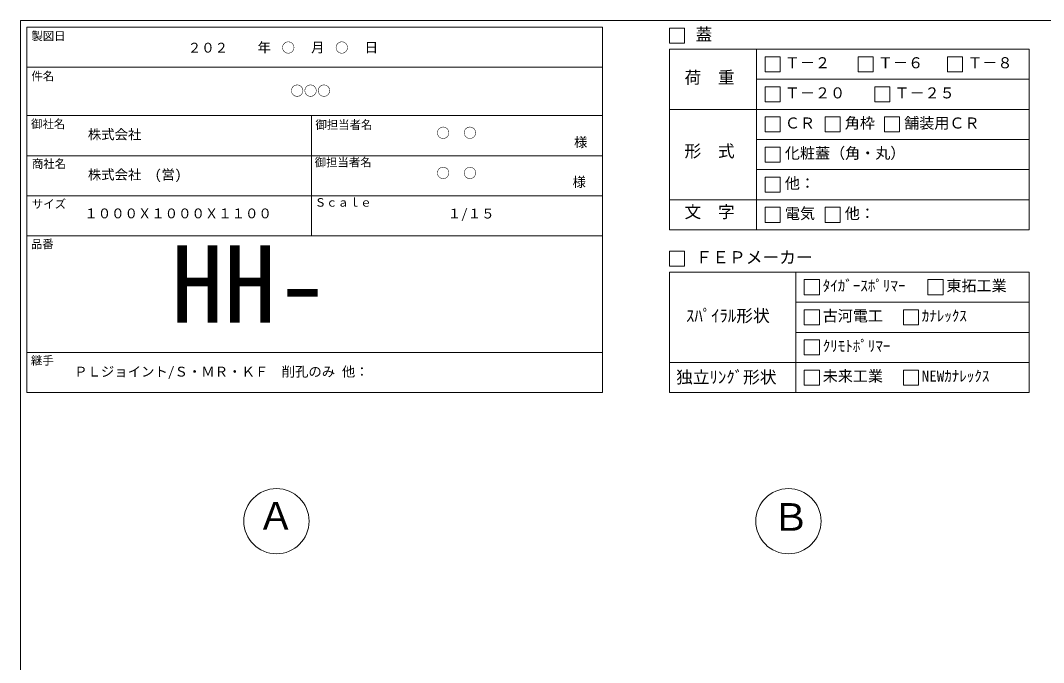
# Model space of a CAD drawing. Units: millimetres, scale not verified. Extents: x -4890 to 18489, y -2335 to 2335.
# Drawn here: x -1230 to 1828, y 416 to 2335 of the extents above; entities that cross this region are included whole.
import ezdxf
from ezdxf.enums import TextEntityAlignment as Align

# ---------------------------------------------------------------- set-up
doc = ezdxf.new("R2010")
doc.units = ezdxf.units.MM
doc.header["$LTSCALE"] = 10
for name, color, linetype, lineweight in [('0-2_waku', 7, 'Continuous', 18), ('0-3_gaikei', 7, 'Continuous', 18), ('0-D_文字１', 7, 'Continuous', 18), ('1-4_文字２', 7, 'Continuous', 5)]:
    doc.layers.add(name, color=color, linetype=linetype, lineweight=lineweight)
doc.styles.add('ＭＳ ゴシック', font='')
doc.styles.get('ＭＳ ゴシック').set_extended_font_data('MS Gothic')

msp = doc.modelspace()

# ---------------------------------------------------------------- linework, layer by layer
at = {"layer": '0-2_waku'}
for p, q in [((-1210.51, 2314.66), (-1210.51, 1222.66)), ((-1210.51, 2314.66), (509.49, 2314.66)), ((-1210.51, 2314.66), (-1210.51, 1222.66)), ((-1210.51, 2314.66), (509.49, 2314.66)), ((-1210.51, 2314.66), (-1210.51, 1222.66)), ((509.49, 2314.66), (509.49, 1222.66)), ((709.49, 2248.88), (1784.49, 2248.88)), ((709.49, 2248.88), (709.49, 1708.88)), ((970.16, 2248.88), (970.16, 1708.88)), ((1784.49, 2248.88), (1784.49, 1708.88)), ((-1210.51, 2194.66), (509.49, 2194.66)), ((-1210.51, 2194.66), (509.49, 2194.66)), ((-1210.51, 2194.66), (509.49, 2194.66)), ((-1210.51, 2194.66), (509.49, 2194.66)), ((970.16, 2158.88), (1784.49, 2158.88)), ((-1210.51, 2050.66), (509.49, 2050.66)), ((-1210.51, 2050.66), (509.49, 2050.66)), ((-360.51, 2050.66), (-360.51, 1690.66)), ((709.49, 2068.88), (1784.49, 2068.88)), ((970.16, 1978.88), (1784.49, 1978.88)), ((-1210.51, 1930.66), (509.49, 1930.66)), ((970.16, 1888.88), (1784.49, 1888.88)), ((-1210.51, 1810.66), (509.49, 1810.66)), ((709.49, 1798.88), (1784.49, 1798.88)), ((-1210.51, 1690.66), (509.49, 1690.66)), ((709.49, 1708.88), (1784.49, 1708.88)), ((709.49, 1582.66), (1784.49, 1582.66)), ((709.49, 1582.66), (709.49, 1222.66)), ((1087.31, 1582.66), (1087.31, 1222.66)), ((1784.49, 1582.66), (1784.49, 1222.66)), ((1087.31, 1492.66), (1784.49, 1492.66)), ((1087.31, 1402.66), (1784.49, 1402.66)), ((-1210.51, 1342.66), (509.49, 1342.66)), ((709.49, 1312.66), (1784.49, 1312.66)), ((-1210.51, 1222.66), (509.49, 1222.66)), ((709.49, 1222.66), (1784.49, 1222.66)), ((709.49, 1222.66), (1784.49, 1222.66))]:
    msp.add_line(p, q, dxfattribs=at)
for points in [[(-1229.94, 2334.66), (-1229.94, -1940.34), (4890.06, -1940.34)], [(-1229.94, 2334.66), (4890.06, 2334.66), (4890.06, -1940.34)]]:
    msp.add_lwpolyline(points, dxfattribs=at)
at = {"layer": '0-3_gaikei'}
for centre in [(-464.94, 838.41), (1065.06, 838.41)]:
    msp.add_circle(centre, 97.5, dxfattribs=at)
at = {"layer": '0-D_文字１'}
for p, q in [((709.49, 2311.69), (709.49, 2266.69)), ((709.49, 2266.69), (754.49, 2266.69)), ((995.46, 2226.38), (1040.46, 2226.38)), ((995.46, 2226.38), (995.46, 2181.38)), ((995.46, 2226.38), (995.46, 2181.38)), ((995.46, 2226.38), (1040.46, 2226.38)), ((995.46, 2226.38), (995.46, 2181.38)), ((995.46, 2226.38), (1040.46, 2226.38)), ((1040.46, 2226.38), (1040.46, 2181.38)), ((1040.46, 2226.38), (1040.46, 2181.38)), ((1040.46, 2226.38), (1040.46, 2181.38)), ((1273.54, 2226.38), (1318.54, 2226.38)), ((1273.54, 2226.38), (1273.54, 2181.38)), ((1318.54, 2226.38), (1318.54, 2181.38)), ((1540.75, 2226.38), (1585.75, 2226.38)), ((1540.75, 2226.38), (1540.75, 2181.38)), ((1585.75, 2226.38), (1585.75, 2181.38)), ((995.46, 2181.38), (1040.46, 2181.38)), ((995.46, 2181.38), (1040.46, 2181.38)), ((995.46, 2181.38), (1040.46, 2181.38)), ((1273.54, 2181.38), (1318.54, 2181.38)), ((1540.75, 2181.38), (1585.75, 2181.38)), ((995.46, 2136.38), (1040.46, 2136.38)), ((995.46, 2136.38), (995.46, 2091.38)), ((1040.46, 2136.38), (1040.46, 2091.38)), ((1322.94, 2136.38), (1367.94, 2136.38)), ((1322.94, 2136.38), (1322.94, 2091.38)), ((1367.94, 2136.38), (1367.94, 2091.38)), ((995.46, 2091.38), (1040.46, 2091.38)), ((1322.94, 2091.38), (1367.94, 2091.38)), ((995.46, 2046.38), (1040.46, 2046.38)), ((995.46, 2046.38), (995.46, 2001.38)), ((995.46, 2046.38), (995.46, 2001.38)), ((1040.46, 2046.38), (1040.46, 2001.38)), ((1040.46, 2046.38), (1040.46, 2001.38)), ((1174.45, 2046.38), (1219.45, 2046.38)), ((1174.45, 2046.38), (1174.45, 2001.38)), ((1219.45, 2046.38), (1219.45, 2001.38)), ((1351.96, 2046.38), (1396.96, 2046.38)), ((1351.96, 2046.38), (1351.96, 2001.38)), ((1396.96, 2046.38), (1396.96, 2001.38)), ((995.46, 2001.38), (1040.46, 2001.38)), ((995.46, 2001.38), (1040.46, 2001.38)), ((1174.45, 2001.38), (1219.45, 2001.38)), ((1351.96, 2001.38), (1396.96, 2001.38)), ((995.46, 1956.38), (995.46, 1911.38)), ((1040.46, 1956.38), (1040.46, 1911.38)), ((995.46, 1911.38), (1040.46, 1911.38)), ((995.46, 1866.38), (1040.46, 1866.38)), ((995.46, 1866.38), (995.46, 1821.38)), ((995.46, 1866.38), (995.46, 1821.38)), ((1040.46, 1866.38), (1040.46, 1821.38)), ((1040.46, 1866.38), (1040.46, 1821.38)), ((995.46, 1821.38), (1040.46, 1821.38)), ((995.46, 1821.38), (1040.46, 1821.38)), ((995.46, 1776.38), (995.46, 1731.38)), ((1174.45, 1776.38), (1174.45, 1731.38)), ((995.46, 1731.38), (1040.46, 1731.38)), ((1174.45, 1731.38), (1219.45, 1731.38)), ((709.49, 1645.47), (709.49, 1600.47)), ((709.49, 1600.47), (754.49, 1600.47)), ((1112.61, 1560.16), (1112.61, 1515.16)), ((1482.19, 1560.16), (1527.19, 1560.16)), ((1482.19, 1560.16), (1482.19, 1515.16)), ((1482.19, 1560.16), (1527.19, 1560.16)), ((1482.19, 1560.16), (1482.19, 1515.16)), ((1482.19, 1560.16), (1527.19, 1560.16)), ((1482.19, 1560.16), (1482.19, 1515.16)), ((1527.19, 1560.16), (1527.19, 1515.16)), ((1527.19, 1560.16), (1527.19, 1515.16)), ((1527.19, 1560.16), (1527.19, 1515.16)), ((1112.61, 1515.16), (1157.61, 1515.16)), ((1482.19, 1515.16), (1527.19, 1515.16)), ((1482.19, 1515.16), (1527.19, 1515.16)), ((1482.19, 1515.16), (1527.19, 1515.16)), ((1112.61, 1470.16), (1157.61, 1470.16)), ((1112.61, 1470.16), (1112.61, 1425.16)), ((1157.61, 1470.16), (1157.61, 1425.16)), ((1408.51, 1470.16), (1408.51, 1425.16)), ((1112.61, 1425.16), (1157.61, 1425.16)), ((1408.51, 1425.16), (1453.51, 1425.16)), ((1112.61, 1380.16), (1112.61, 1335.16)), ((1112.61, 1335.16), (1157.61, 1335.16)), ((1112.61, 1290.16), (1157.61, 1290.16)), ((1112.61, 1290.16), (1112.61, 1245.16)), ((1157.61, 1290.16), (1157.61, 1245.16)), ((1408.51, 1290.16), (1453.51, 1290.16)), ((1408.51, 1290.16), (1408.51, 1245.16)), ((1453.51, 1290.16), (1453.51, 1245.16)), ((1112.61, 1245.16), (1157.61, 1245.16)), ((1408.51, 1245.16), (1453.51, 1245.16))]:
    msp.add_line(p, q, dxfattribs=at)
for points in [[(709.49, 2311.69), (754.49, 2311.69), (754.49, 2266.69)], [(709.49, 2311.69), (754.49, 2311.69), (754.49, 2266.69)], [(995.46, 2046.38), (1040.46, 2046.38), (1040.46, 2001.38)], [(995.46, 2046.38), (995.46, 2001.38), (1040.46, 2001.38)], [(995.46, 1956.38), (1040.46, 1956.38), (1040.46, 1911.38)], [(995.46, 1866.38), (1040.46, 1866.38), (1040.46, 1821.38)], [(995.46, 1866.38), (995.46, 1821.38), (1040.46, 1821.38)], [(995.46, 1776.38), (1040.46, 1776.38), (1040.46, 1731.38)], [(1174.45, 1776.38), (1219.45, 1776.38), (1219.45, 1731.38)], [(709.49, 1645.47), (754.49, 1645.47), (754.49, 1600.47)], [(1112.61, 1560.16), (1157.61, 1560.16), (1157.61, 1515.16)], [(1408.51, 1470.16), (1453.51, 1470.16), (1453.51, 1425.16)], [(1112.61, 1380.16), (1157.61, 1380.16), (1157.61, 1335.16)]]:
    msp.add_lwpolyline(points, dxfattribs=at)

# ---------------------------------------------------------------- texts
at = {"layer": '0-D_文字１', "style": 'ＭＳ ゴシック'}
for s, height, p in [('製図日', 24.93, (-1197.24, 2268.21)), ('蓋', 36.66, (787.57, 2263.78)), ('\u3000\u3000年\u3000\u3000\u3000月\u3000\u3000\u3000日', 29.33, (-601.2, 2230.6)), ('Ｔ－２', 32.99, (1054.6, 2181.87)), ('Ｔ－６', 32.99, (1332.68, 2181.87)), ('Ｔ－８', 32.99, (1599.89, 2181.87)), ('件名', 24.93, (-1197.24, 2148.21)), ('荷\u3000重', 36.66, (754.45, 2135.08)), ('Ｔ－２０', 32.99, (1054.6, 2091.87)), ('Ｔ－２５', 32.99, (1382.08, 2091.87)), ('角枠', 32.99, (1233.6, 2001.87)), ('舗装用ＣＲ', 32.99, (1411.1, 2001.87)), ('御社名', 24.93, (-1198.21, 2005.21)), ('御担当者名', 24.93, (-348.3, 2003)), ('御担当者名', 24.93, (-348.3, 2003)), ('ＣＲ', 32.99, (1054.6, 2001.87)), ('様', 29.33, (424.44, 1947.49)), ('形\u3000式', 36.66, (754.45, 1915.12)), ('化粧蓋（角・丸）', 32.99, (1054.6, 1911.87)), ('御担当者名', 24.93, (-350.52, 1890.69)), ('商社名', 24.93, (-1195.61, 1886.16)), ('様', 29.33, (419.95, 1828.58)), ('他：', 32.99, (1054.6, 1821.87)), ('Ｓｃａｌｅ', 24.93, (-350.52, 1770.69)), ('サイズ', 24.93, (-1195.61, 1766.16)), ('１/１５', 29.33, (47.04, 1734.17)), ('文\u3000字', 36.66, (754.45, 1733.63)), ('電気', 32.99, (1054.6, 1731.87)), ('他：', 32.99, (1233.6, 1731.87)), ('１０００Ｘ１０００Ｘ１１００', 29.33, (-1038.88, 1734.64)), ('品番', 24.93, (-1198.61, 1646.52)), ('HH-', 230.9, (-779.78, 1362.49)), ('ＦＥＰメーカー', 36.66, (787.57, 1597.55)), ('ﾀｲｶﾞｰｽﾎﾟﾘﾏｰ', 32.99, (1167.58, 1515.65)), ('東拓工業', 32.99, (1537.16, 1515.65)), ('ｽﾊﾟｲﾗﾙ形状', 36.66, (759.11, 1423)), ('古河電工', 32.99, (1167.58, 1425.65)), ('ｶﾅﾚｯｸｽ', 32.99, (1463.48, 1425.65)), ('ｸﾘﾓﾄﾎﾟﾘﾏｰ', 32.99, (1167.58, 1335.65)), ('継手', 24.93, (-1198.61, 1298.52)), ('ＰＬジョイント/Ｓ・ＭＲ・ＫＦ\u3000削孔のみ 他：', 29.33, (-1069.52, 1261.86)), ('独立ﾘﾝｸﾞ形状', 36.66, (729.58, 1239.52)), ('未来工業', 32.99, (1167.58, 1245.65)), ('NEWｶﾅﾚｯｸｽ', 32.99, (1463.48, 1245.65)), ('Ａ', 82.48, (-522.93, 788.73)), ('Ｂ', 82.48, (1015.63, 785.01))]:
    msp.add_text(s, height=height, dxfattribs=at).set_placement(p, align=Align.BOTTOM_LEFT)
at = {"layer": '1-4_文字２', "style": 'ＭＳ ゴシック'}
for s, p in [('\u3000\u3000２０２\u3000\u3000\u3000\u3000○\u3000\u3000\u3000○', (-809.68, 2229.82)), ('○○○', (-423, 2101)), ('株式会社', (-1028.51, 1970.74)), ('○\u3000○', (13.27, 1975.12)), ('○\u3000○', (13.27, 1855.12)), ('株式会社\u3000(営)', (-1028.51, 1850.74))]:
    msp.add_text(s, height=29.33, dxfattribs=at).set_placement(p, align=Align.BOTTOM_LEFT)

doc.saveas('drawing.dxf')
